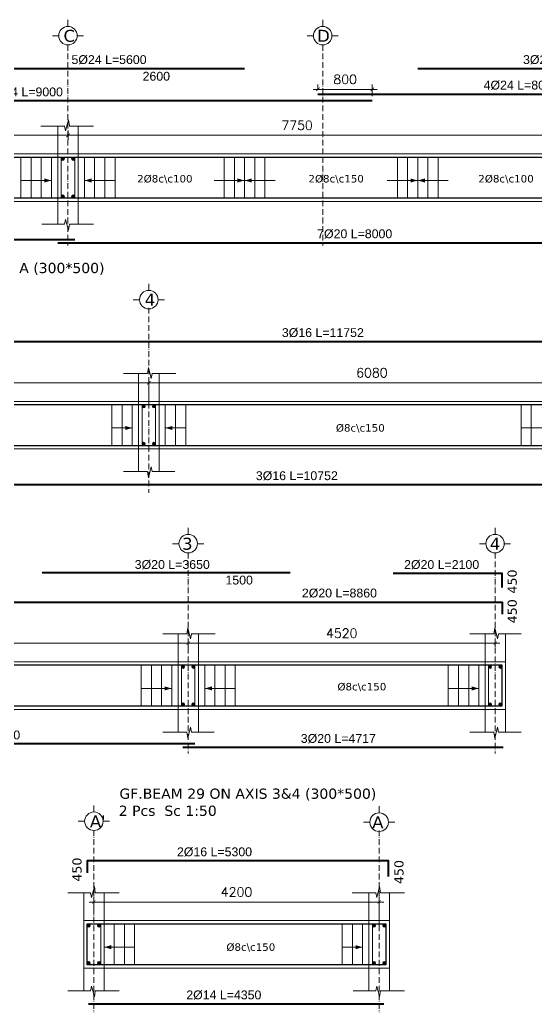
# Model space of a CAD drawing. Header units: inches. Extents: x -26151 to 62940, y -10194 to 246332.
# Drawn here: x 1931 to 2691, y 102072 to 103532 of the extents above; entities that cross this region are included whole.
import ezdxf

# ---------------------------------------------------------------- set-up
doc = ezdxf.new("R2010")
doc.units = ezdxf.units.IN
doc.header["$LTSCALE"] = 0.7
doc.header["$MEASUREMENT"] = 0
doc.linetypes.add('ACAD_ISO10W100', pattern=[18, 12, -3, 0, -3])
doc.layers.get('0').update_dxf_attribs({"lineweight": 13})
doc.layers.get('Defpoints').update_dxf_attribs({"lineweight": 5})
for name, color, linetype, lineweight in [('axis', 254, 'ACAD_ISO10W100', 9), ('BEAM FRAME', 5, 'Continuous', 18), ('COLUMN', 4, 'Continuous', 20), ('elevline', 30, 'Continuous', 20), ('FRAME 070', 5, 'Continuous', 60), ('hatch', 9, 'Continuous', 9), ('renforcment', 141, 'Continuous', 40), ('tex', 3, 'Continuous', 25), ('TEXT', 3, 'Continuous', 25), ('top rein. extension', 50, 'Continuous', 20), ('top renforcment', 7, 'Continuous', 40)]:
    doc.layers.add(name, color=color, linetype=linetype, lineweight=lineweight)
doc.styles.add('100', font='romans.shx', dxfattribs={"height": 13.5})
doc.styles.add('romanc', font='verdana.ttf', dxfattribs={"height": 250})
doc.styles.get("Standard").update_dxf_attribs({"font": 'arial.ttf', "height": 13})
doc.dimstyles.new('100', dxfattribs={"dimtxt": 13.5, "dimasz": 5, "dimexe": 7, "dimexo": 7, "dimgap": 8, "dimtad": 1, "dimdec": 0, "dimlfac": 10, "dimzin": 4, "dimdsep": 46, "dimtxsty": '100', "dimblk": 'ARCHTICK', "dimcen": 0.09, "dimdle": 7, "dimclrd": 1, "dimclre": 8, "dimclrt": 2, "dimadec": 0, "dimazin": 1, "dimtfac": 1, "dimtdec": 0, "dimtix": 1, "dimtofl": 0, "dimtmove": 0, "dimatfit": 3, "dimldrblk": 'ARCHTICK', "dimfxl": 0, "dimtolj": 1, "dimtzin": 0, "dimlwd": -1, "dimlwe": -1, "dimarcsym": 0})
doc.dimstyles.get("Standard").update_dxf_attribs({"dimtxt": 13, "dimasz": 5, "dimexe": 0.18, "dimexo": 0.0625, "dimgap": 6, "dimtad": 1, "dimdec": 0, "dimlfac": 10, "dimzin": 0, "dimdsep": 46, "dimtxsty": 'Standard', "dimblk": 'ARCHTICK', "dimcen": 0.09, "dimse1": 1, "dimse2": 1, "dimclrd": 1, "dimclre": 7, "dimclrt": 3, "dimadec": 0, "dimazin": 0, "dimtfac": 1, "dimtdec": 0, "dimtix": 1, "dimtofl": 0, "dimtmove": 0, "dimatfit": 3, "dimldrblk": 'ARCHTICK', "dimfxl": 0, "dimtolj": 1, "dimtzin": 0, "dimarcsym": 0})

# ---------------------------------------------------------------- blocks, each defined once
blk = doc.blocks.new('*D2075')
at = {"layer": 'Defpoints', "color": 0, "transparency": 16777216}
for p in [(1549.8, 103412.9, -167.8), (2449.8, 103412.9, -221.1), (2449.8, 103412.9)]:
    blk.add_point(p, dxfattribs=at)
at = {"layer": 'TEXT', "color": 3, "transparency": 16777216, "insert": (1939, 103425.9), "char_height": 13, "attachment_point": 5}
blk.add_mtext('\\A1;4%%C24 L=9000', dxfattribs=at)
blk = doc.blocks.new('_ArchTick')
at = {"color": 0, "linetype": 'ByBlock', "lineweight": 0, "const_width": 0.15}
blk.add_lwpolyline([(-0.5, -0.5), (0.5, 0.5)], dxfattribs=at)
blk = doc.blocks.new('*D2076')
at = {"color": 8, "transparency": 16777216}
for p, q in [((1091.8, 103356.3), (1091.8, 103369.3)), ((2001.8, 103355.7), (2001.8, 103369.3))]:
    blk.add_line(p, q, dxfattribs=at)
at = {"color": 1, "transparency": 16777216}
blk.add_line((2008.8, 103362.3), (1084.8, 103362.3), dxfattribs=at)
at = {"layer": 'Defpoints', "color": 0, "transparency": 16777216}
for p in [(1091.8, 103362.3), (1091.8, 103349.3), (2001.8, 103348.7)]:
    blk.add_point(p, dxfattribs=at)
at = {"color": 1, "transparency": 16777216, "xscale": 5, "yscale": 5, "zscale": 5, "rotation": 180}
blk.add_blockref('_ArchTick', (1091.8, 103362.3), dxfattribs=at)
at = {"color": 1, "transparency": 16777216, "xscale": 5, "yscale": 5, "zscale": 5}
blk.add_blockref('_ArchTick', (2001.8, 103362.3), dxfattribs=at)
at = {"color": 2, "transparency": 16777216, "insert": (1546.8, 103377), "char_height": 13.5, "attachment_point": 5, "style": '100'}
blk.add_mtext('\\A1;9100', dxfattribs=at)
blk = doc.blocks.new('*D2078')
at = {"color": 8, "transparency": 16777216}
for p, q in [((2001.8, 103355.7), (2001.8, 103369.3)), ((2776.8, 103352.6), (2776.8, 103369.3))]:
    blk.add_line(p, q, dxfattribs=at)
at = {"color": 1, "transparency": 16777216}
blk.add_line((1994.8, 103362.3), (2783.8, 103362.3), dxfattribs=at)
at = {"layer": 'Defpoints', "color": 0, "transparency": 16777216}
for p in [(2776.8, 103362.3), (2001.8, 103348.7), (2776.8, 103345.6)]:
    blk.add_point(p, dxfattribs=at)
at = {"color": 1, "transparency": 16777216, "xscale": 5, "yscale": 5, "zscale": 5, "rotation": 180}
blk.add_blockref('_ArchTick', (2001.8, 103362.3), dxfattribs=at)
at = {"color": 1, "transparency": 16777216, "xscale": 5, "yscale": 5, "zscale": 5}
blk.add_blockref('_ArchTick', (2776.8, 103362.3), dxfattribs=at)
at = {"color": 2, "transparency": 16777216, "insert": (2339.1, 103377), "char_height": 13.5, "attachment_point": 5, "style": '100'}
blk.add_mtext('\\A1;7750', dxfattribs=at)
blk = doc.blocks.new('*D2079')
at = {"layer": 'Defpoints', "color": 0, "transparency": 16777216}
for p in [(1986.8, 103204.2, -37100.9), (1986.8, 103204.2), (2786.8, 103204.2, -13870.6)]:
    blk.add_point(p, dxfattribs=at)
at = {"layer": 'TEXT', "color": 3, "transparency": 16777216, "insert": (2423.9, 103217.2), "char_height": 13, "attachment_point": 5}
blk.add_mtext('\\A1;7%%C20 L=8000', dxfattribs=at)
blk = doc.blocks.new('*D2081')
at = {"layer": 'Defpoints', "color": 0, "transparency": 16777216}
for p in [(881.8, 103209, -37100.9), (881.8, 103209), (2011.8, 103209, -13652.7)]:
    blk.add_point(p, dxfattribs=at)
at = {"layer": 'TEXT', "color": 3, "transparency": 16777216, "insert": (1513.2, 103222), "char_height": 13, "attachment_point": 5}
blk.add_mtext('\\A1;7%%C20 L=11300', dxfattribs=at)
blk = doc.blocks.new('*D2082')
at = {"layer": 'Defpoints', "color": 0, "transparency": 16777216}
for p in [(2369.8, 103422.9, -19.2), (2369.8, 103422.9), (3169.8, 103422.9, -167.8)]:
    blk.add_point(p, dxfattribs=at)
at = {"layer": 'TEXT', "color": 3, "transparency": 16777216, "insert": (2669, 103435.9), "char_height": 13, "attachment_point": 5}
blk.add_mtext('\\A1;4%%C24 L=8000', dxfattribs=at)
blk = doc.blocks.new('*D2088')
at = {"layer": 'Defpoints', "color": 0, "transparency": 16777216}
for p in [(1701.8, 103460.4, -203.1), (1701.8, 103460.4), (2261.8, 103460.4, -189.9)]:
    blk.add_point(p, dxfattribs=at)
at = {"layer": 'TEXT', "color": 3, "transparency": 16777216, "insert": (2062.2, 103473.4), "char_height": 13, "attachment_point": 5}
blk.add_mtext('\\A1;5%%C24 L=5600', dxfattribs=at)
blk = doc.blocks.new('*D2089')
at = {"layer": 'Defpoints', "color": 0, "transparency": 16777216}
for p in [(2001.8, 103458.8), (2261.8, 103458.8), (2261.8, 103436.5)]:
    blk.add_point(p, dxfattribs=at)
at = {"layer": 'TEXT', "color": 3, "transparency": 16777216, "insert": (2131.8, 103449.1), "char_height": 13, "attachment_point": 5}
blk.add_mtext('\\A1;2600', dxfattribs=at)
blk = doc.blocks.new('*D2091')
at = {"layer": 'Defpoints', "color": 0, "transparency": 16777216}
for p in [(2516.8, 103460.4, -203.1), (2516.8, 103460.4), (3026.8, 103460.4, -189.9)]:
    blk.add_point(p, dxfattribs=at)
at = {"layer": 'TEXT', "color": 3, "transparency": 16777216, "insert": (2727, 103473.4), "char_height": 13, "attachment_point": 5}
blk.add_mtext('\\A1;3%%C24 L=5100', dxfattribs=at)
blk = doc.blocks.new('*D2093')
at = {"color": 1, "transparency": 16777216}
blk.add_line((2456.8, 103429.9), (2362.8, 103429.9), dxfattribs=at)
at = {"color": 8, "transparency": 16777216}
for p, q in [((2369.8, 103429.9), (2369.8, 103436.9)), ((2449.8, 103419.9), (2449.8, 103436.9))]:
    blk.add_line(p, q, dxfattribs=at)
at = {"layer": 'Defpoints', "color": 0, "transparency": 16777216}
for p in [(2369.8, 103429.9), (2369.8, 103422.9), (2449.8, 103412.9)]:
    blk.add_point(p, dxfattribs=at)
at = {"color": 1, "transparency": 16777216, "xscale": 5, "yscale": 5, "zscale": 5, "rotation": 180}
blk.add_blockref('_ArchTick', (2369.8, 103429.9), dxfattribs=at)
at = {"color": 1, "transparency": 16777216, "xscale": 5, "yscale": 5, "zscale": 5}
blk.add_blockref('_ArchTick', (2449.8, 103429.9), dxfattribs=at)
at = {"color": 2, "transparency": 16777216, "insert": (2409.8, 103444.6), "char_height": 13.5, "attachment_point": 5, "style": '100'}
blk.add_mtext('\\A1;800', dxfattribs=at)
blk = doc.blocks.new('*D2131')
at = {"color": 8, "transparency": 16777216}
for p, q in [((2120.8, 102961.6), (2120.8, 103005.2)), ((2728.8, 102980), (2728.8, 103005.2))]:
    blk.add_line(p, q, dxfattribs=at)
at = {"color": 1, "transparency": 16777216}
blk.add_line((2113.8, 102998.2), (2735.8, 102998.2), dxfattribs=at)
at = {"layer": 'Defpoints', "color": 0, "transparency": 16777216}
for p in [(2728.8, 102998.2), (2728.8, 102973), (2120.8, 102954.6)]:
    blk.add_point(p, dxfattribs=at)
at = {"color": 1, "transparency": 16777216, "xscale": 5, "yscale": 5, "zscale": 5, "rotation": 180}
blk.add_blockref('_ArchTick', (2120.8, 102998.2), dxfattribs=at)
at = {"color": 1, "transparency": 16777216, "xscale": 5, "yscale": 5, "zscale": 5}
blk.add_blockref('_ArchTick', (2728.8, 102998.2), dxfattribs=at)
at = {"color": 2, "transparency": 16777216, "insert": (2449.2, 103013), "char_height": 13.5, "attachment_point": 5, "style": '100'}
blk.add_mtext('\\A1;6080', dxfattribs=at)
blk = doc.blocks.new('*D2132')
at = {"layer": 'Defpoints', "color": 0, "transparency": 16777216}
for p in [(1658.8, 102848.3, -13652.7), (2734, 102848.3, -37318.8), (2734, 102848.3)]:
    blk.add_point(p, dxfattribs=at)
at = {"layer": 'TEXT', "color": 3, "transparency": 16777216, "insert": (2338.7, 102861.3), "char_height": 13, "attachment_point": 5}
blk.add_mtext('\\A1;3%%C16 L=10752', dxfattribs=at)
blk = doc.blocks.new('*D2133')
at = {"layer": 'Defpoints', "color": 0, "transparency": 16777216}
for p in [(1608.8, 103058.8, 264.3), (1608.8, 103058.8), (2784, 103058.8, -440.4)]:
    blk.add_point(p, dxfattribs=at)
at = {"layer": 'TEXT', "color": 3, "transparency": 16777216, "insert": (2377, 103071.8), "char_height": 13, "attachment_point": 5}
blk.add_mtext('\\A1;3%%C16 L=11752', dxfattribs=at)
blk = doc.blocks.new('*D2134')
at = {"color": 8, "transparency": 16777216}
for p, q in [((1668.8, 102993.1), (1668.8, 103005.2)), ((2120.8, 102961.6), (2120.8, 103005.2))]:
    blk.add_line(p, q, dxfattribs=at)
at = {"color": 1, "transparency": 16777216}
blk.add_line((2127.8, 102998.2), (1661.8, 102998.2), dxfattribs=at)
at = {"layer": 'Defpoints', "color": 0, "transparency": 16777216}
for p in [(1668.8, 102998.2), (1668.8, 102986.1), (2120.8, 102954.6)]:
    blk.add_point(p, dxfattribs=at)
at = {"color": 1, "transparency": 16777216, "xscale": 5, "yscale": 5, "zscale": 5, "rotation": 180}
blk.add_blockref('_ArchTick', (1668.8, 102998.2), dxfattribs=at)
at = {"color": 1, "transparency": 16777216, "xscale": 5, "yscale": 5, "zscale": 5}
blk.add_blockref('_ArchTick', (2120.8, 102998.2), dxfattribs=at)
at = {"color": 2, "transparency": 16777216, "insert": (1894.8, 103013), "char_height": 13.5, "attachment_point": 5, "style": '100'}
blk.add_mtext('\\A1;4520', dxfattribs=at)
blk = doc.blocks.new('*D2139')
at = {"color": 8, "transparency": 16777216}
for p, q in [((2178.8, 102608.5), (2178.8, 102622.1)), ((2630.8, 102609.1), (2630.8, 102622.1))]:
    blk.add_line(p, q, dxfattribs=at)
at = {"color": 1, "transparency": 16777216}
blk.add_line((2171.8, 102615.1), (2637.8, 102615.1), dxfattribs=at)
at = {"layer": 'Defpoints', "color": 0, "transparency": 16777216}
for p in [(2630.8, 102615.1), (2178.8, 102601.5), (2630.8, 102602.1)]:
    blk.add_point(p, dxfattribs=at)
at = {"color": 1, "transparency": 16777216, "xscale": 5, "yscale": 5, "zscale": 5, "rotation": 180}
blk.add_blockref('_ArchTick', (2178.8, 102615.1), dxfattribs=at)
at = {"color": 1, "transparency": 16777216, "xscale": 5, "yscale": 5, "zscale": 5}
blk.add_blockref('_ArchTick', (2630.8, 102615.1), dxfattribs=at)
at = {"color": 2, "transparency": 16777216, "insert": (2404.8, 102629.8), "char_height": 13.5, "attachment_point": 5, "style": '100'}
blk.add_mtext('\\A1;4520', dxfattribs=at)
blk = doc.blocks.new('*D2140')
at = {"layer": 'Defpoints', "color": 0, "transparency": 16777216}
for p in [(1805.7, 102675.6, -157.8), (1805.7, 102675.6), (2691.8, 102675.6, -218.5)]:
    blk.add_point(p, dxfattribs=at)
at = {"layer": 'TEXT', "color": 3, "transparency": 16777216, "insert": (2401.4, 102688.7), "char_height": 13, "attachment_point": 5}
blk.add_mtext('\\A1;2%%C20 L=8860', dxfattribs=at)
blk = doc.blocks.new('*D2141')
at = {"color": 8, "transparency": 16777216}
for p, q in [((1538.8, 102606.2), (1538.8, 102622.1)), ((2178.8, 102608.5), (2178.8, 102622.1))]:
    blk.add_line(p, q, dxfattribs=at)
at = {"color": 1, "transparency": 16777216}
blk.add_line((2185.8, 102615.1), (1531.8, 102615.1), dxfattribs=at)
at = {"layer": 'Defpoints', "color": 0, "transparency": 16777216}
for p in [(1538.8, 102615.1), (1538.8, 102599.2), (2178.8, 102601.5)]:
    blk.add_point(p, dxfattribs=at)
at = {"color": 1, "transparency": 16777216, "xscale": 5, "yscale": 5, "zscale": 5, "rotation": 180}
blk.add_blockref('_ArchTick', (1538.8, 102615.1), dxfattribs=at)
at = {"color": 1, "transparency": 16777216, "xscale": 5, "yscale": 5, "zscale": 5}
blk.add_blockref('_ArchTick', (2178.8, 102615.1), dxfattribs=at)
at = {"color": 2, "transparency": 16777216, "insert": (1858.8, 102629.8), "char_height": 13.5, "attachment_point": 5, "style": '100'}
blk.add_mtext('\\A1;6400', dxfattribs=at)
blk = doc.blocks.new('*D2145')
at = {"layer": 'Defpoints', "color": 0, "transparency": 16777216}
for p in [(1528.8, 102466.9, -13652.7), (2188.8, 102466.9, -37100.9), (2188.8, 102466.9)]:
    blk.add_point(p, dxfattribs=at)
at = {"layer": 'TEXT', "color": 3, "transparency": 16777216, "insert": (1876.1, 102479.9), "char_height": 13, "attachment_point": 5}
blk.add_mtext('\\A1;3%%C20 L=6600', dxfattribs=at)
blk = doc.blocks.new('*D2147')
at = {"layer": 'Defpoints', "color": 0, "transparency": 16777216}
for p in [(2170.8, 102461.8, -13652.7), (2642.5, 102461.8, -37100.9), (2642.5, 102461.8)]:
    blk.add_point(p, dxfattribs=at)
at = {"layer": 'TEXT', "color": 3, "transparency": 16777216, "insert": (2399.8, 102474.8), "char_height": 13, "attachment_point": 5}
blk.add_mtext('\\A1;3%%C20 L=4717', dxfattribs=at)
blk = doc.blocks.new('*D2148')
at = {"layer": 'Defpoints', "color": 0, "transparency": 16777216}
for p in [(2480.8, 102717.6, -209.5), (2690.8, 102717.6, -218.4), (2690.8, 102717.6)]:
    blk.add_point(p, dxfattribs=at)
at = {"layer": 'TEXT', "color": 3, "transparency": 16777216, "insert": (2551.9, 102730.6), "char_height": 13, "attachment_point": 5}
blk.add_mtext('\\A1;2%%C20 L=2100', dxfattribs=at)
blk = doc.blocks.new('*D2151')
at = {"layer": 'Defpoints', "color": 0, "transparency": 16777216}
for p in [(1963.8, 102719.2, -203.1), (1963.8, 102717.7), (2328.8, 102719.2, -189.9)]:
    blk.add_point(p, dxfattribs=at)
at = {"layer": 'TEXT', "color": 3, "transparency": 16777216, "insert": (2155.3, 102730.7), "char_height": 13, "attachment_point": 5}
blk.add_mtext('\\A1;3%%C20 L=3650', dxfattribs=at)
blk = doc.blocks.new('*D2152')
at = {"layer": 'Defpoints', "color": 0, "transparency": 16777216}
for p in [(2178.8, 102717.7), (2328.8, 102717.7), (2328.8, 102695.3)]:
    blk.add_point(p, dxfattribs=at)
at = {"layer": 'TEXT', "color": 3, "transparency": 16777216, "insert": (2253.8, 102707.9), "char_height": 13, "attachment_point": 5}
blk.add_mtext('\\A1;1500', dxfattribs=at)
blk = doc.blocks.new('*D2161')
at = {"layer": 'Defpoints', "color": 0, "transparency": 16777216}
for p in [(1418.4, 102295, -440.4), (1948.4, 102295, 46.4), (1948.4, 102295)]:
    blk.add_point(p, dxfattribs=at)
at = {"layer": 'TEXT', "color": 3, "transparency": 16777216, "insert": (1649.5, 102308), "char_height": 13, "attachment_point": 5}
blk.add_mtext('\\A1;2%%C16 L=5300', dxfattribs=at)
blk = doc.blocks.new('*D2162')
at = {"color": 1, "transparency": 16777216}
blk.add_line((2466.9, 102234.4), (2032.9, 102234.4), dxfattribs=at)
at = {"color": 8, "transparency": 16777216}
for p, q in [((2039.9, 102216.2), (2039.9, 102241.4)), ((2459.9, 102197.9), (2459.9, 102241.4))]:
    blk.add_line(p, q, dxfattribs=at)
at = {"layer": 'Defpoints', "color": 0, "transparency": 16777216}
for p in [(2039.9, 102234.4), (2039.9, 102209.2), (2459.9, 102190.9)]:
    blk.add_point(p, dxfattribs=at)
at = {"color": 1, "transparency": 16777216, "xscale": 5, "yscale": 5, "zscale": 5, "rotation": 180}
blk.add_blockref('_ArchTick', (2039.9, 102234.4), dxfattribs=at)
at = {"color": 1, "transparency": 16777216, "xscale": 5, "yscale": 5, "zscale": 5}
blk.add_blockref('_ArchTick', (2459.9, 102234.4), dxfattribs=at)
at = {"color": 2, "transparency": 16777216, "insert": (2249.9, 102249.2), "char_height": 13.5, "attachment_point": 5, "style": '100'}
blk.add_mtext('\\A1;4200', dxfattribs=at)
blk = doc.blocks.new('*D2163')
at = {"layer": 'Defpoints', "color": 0, "transparency": 16777216}
for p in [(2031.9, 102084.5, -37318.8), (2031.9, 102084.5), (2466.9, 102084.5, -13870.6)]:
    blk.add_point(p, dxfattribs=at)
at = {"layer": 'TEXT', "color": 3, "transparency": 16777216, "insert": (2231.2, 102097.5), "char_height": 13, "attachment_point": 5}
blk.add_mtext('\\A1;2%%C14 L=4350', dxfattribs=at)
blk = doc.blocks.new('*D2164')
at = {"layer": 'Defpoints', "color": 0, "transparency": 16777216}
for p in [(1986.5, 102295, -440.4), (2516.5, 102295, 46.4), (2516.5, 102295)]:
    blk.add_point(p, dxfattribs=at)
at = {"layer": 'TEXT', "color": 3, "transparency": 16777216, "insert": (2217.5, 102308), "char_height": 13, "attachment_point": 5}
blk.add_mtext('\\A1;2%%C16 L=5300', dxfattribs=at)

msp = doc.modelspace()

# ---------------------------------------------------------------- hatches: boundary and pattern name
at = {"layer": 'elevline'}
for points in [[(1996.51, 103327.6, 1), (1991.76, 103327.6, 1)], [(2007, 103327.6, -1), (2011.76, 103327.6, -1)], [(1996.51, 103272.36, -1), (1991.76, 103272.36, -1)], [(2007, 103272.36, 1), (2011.76, 103272.36, 1)], [(2115.52, 102963.53, 1), (2110.76, 102963.53, 1)], [(2126, 102963.53, -1), (2130.76, 102963.53, -1)], [(2115.52, 102908.28, -1), (2110.76, 102908.28, -1)], [(2126, 102908.28, 1), (2130.76, 102908.28, 1)], [(2173.52, 102580.4, 1), (2168.76, 102580.4, 1)], [(2184, 102580.4, -1), (2188.76, 102580.4, -1)], [(2625.52, 102580.4, 1), (2620.76, 102580.4, 1)], [(2636, 102580.4, -1), (2640.76, 102580.4, -1)], [(2173.52, 102525.15, -1), (2168.76, 102525.15, -1)], [(2184, 102525.15, 1), (2188.76, 102525.15, 1)], [(2625.52, 102525.15, -1), (2620.76, 102525.15, -1)], [(2636, 102525.15, 1), (2640.76, 102525.15, 1)], [(2034.66, 102199.74, 1), (2029.9, 102199.74, 1)], [(2045.14, 102199.74, -1), (2049.9, 102199.74, -1)], [(2454.66, 102199.74, 1), (2449.9, 102199.74, 1)], [(2465.14, 102199.74, -1), (2469.9, 102199.74, -1)], [(2034.66, 102144.49, -1), (2029.9, 102144.49, -1)], [(2045.14, 102144.49, 1), (2049.9, 102144.49, 1)], [(2454.66, 102144.49, -1), (2449.9, 102144.49, -1)], [(2465.14, 102144.49, 1), (2469.9, 102144.49, 1)]]:
    msp.add_hatch(color=256, dxfattribs=at).paths.add_polyline_path(points)

# ---------------------------------------------------------------- linework, layer by layer
at = {"layer": 'axis'}
for p, q in [((2001.76, 103495.17), (2001.76, 103200.24)), ((2376.76, 103495.17), (2376.76, 103200.24)), ((2376.76, 103495.17), (2376.76, 103200.24)), ((2120.76, 103108.33, 156.28), (2120.76, 102836.17, 156.28)), ((2178.76, 102747.97, 156.28), (2178.76, 102453.04, 156.28)), ((2630.76, 102747.97, 156.28), (2630.76, 102453.04, 156.28)), ((2039.9, 102339.63, -158.69), (2039.9, 102072.38, -158.69)), ((2459.9, 102339.63, -158.69), (2459.9, 102072.38, -158.69))]:
    msp.add_line(p, q, dxfattribs=at)
at = {"layer": 'BEAM FRAME'}
for points, elevation in [([(3816.76, 103264.98), (881.76, 103264.98), (881.76, 103334.98), (3816.76, 103334.98)], 217.91), ([(1653.76, 102900.91), (2743.76, 102900.91), (2743.76, 102970.91), (1653.76, 102970.91)], 374.18), ([(881.76, 102517.77), (2645.76, 102517.77), (2645.76, 102587.77), (881.76, 102587.77)], 374.18), ([(2474.9, 102137.11), (2024.9, 102137.11), (2024.9, 102207.11), (2474.9, 102207.11)], 59.22)]:
    msp.add_lwpolyline(points, close=True, dxfattribs=dict(at, elevation=elevation))
at = {"layer": 'COLUMN', "lineweight": 20}
for p, q in [((1986.76, 103375.91, 217.91), (1986.76, 103334.98, 217.91)), ((2016.76, 103375.91, 217.91), (2016.76, 103334.98, 217.91)), ((1986.76, 103231.55, 217.91), (1986.76, 103264.98, 217.91)), ((2016.76, 103231.55, 217.91), (2016.76, 103264.98, 217.91)), ((2105.76, 103011.83, 374.18), (2105.76, 102970.91, 374.18)), ((2135.76, 103011.83, 374.18), (2135.76, 102970.91, 374.18)), ((2105.76, 102867.48, 374.18), (2105.76, 102900.91, 374.18)), ((2135.76, 102867.48, 374.18), (2135.76, 102900.91, 374.18)), ((2163.76, 102628.7, 374.18), (2163.76, 102587.77, 374.18)), ((2193.76, 102628.7, 374.18), (2193.76, 102587.77, 374.18)), ((2615.76, 102628.7, 374.18), (2615.76, 102587.77, 374.18)), ((2645.76, 102628.7, 374.18), (2645.76, 102587.77, 374.18)), ((2163.76, 102484.35, 374.18), (2163.76, 102517.77, 374.18)), ((2193.76, 102484.35, 374.18), (2193.76, 102517.77, 374.18)), ((2615.76, 102484.35, 374.18), (2615.76, 102517.77, 374.18)), ((2645.76, 102484.35, 374.18), (2645.76, 102517.77, 374.18)), ((2024.9, 102248.04, 59.22), (2024.9, 102207.11, 59.22)), ((2054.9, 102248.04, 59.22), (2054.9, 102207.11, 59.22)), ((2444.9, 102248.04, 59.22), (2444.9, 102207.11, 59.22)), ((2474.9, 102248.04, 59.22), (2474.9, 102207.11, 59.22)), ((2024.9, 102103.69, 59.22), (2024.9, 102137.11, 59.22)), ((2054.9, 102103.69, 59.22), (2054.9, 102137.11, 59.22)), ((2444.9, 102103.69, 59.22), (2444.9, 102137.11, 59.22)), ((2474.9, 102103.69, 59.22), (2474.9, 102137.11, 59.22))]:
    msp.add_line(p, q, dxfattribs=at)
at = {"layer": 'elevline'}
for p, q in [((1932.49, 103269.98), (1932.49, 103329.98)), ((1947.49, 103269.98), (1947.49, 103329.98)), ((1962.49, 103269.98), (1962.49, 103329.98)), ((1977.45, 103269.98), (1977.45, 103329.98)), ((2026.07, 103269.98), (2026.07, 103329.98)), ((2041.03, 103269.98), (2041.03, 103329.98)), ((2056.03, 103269.98), (2056.03, 103329.98)), ((2071.03, 103269.98), (2071.03, 103329.98)), ((2231.8, 103269.98), (2231.8, 103329.98)), ((2246.8, 103269.98), (2246.8, 103329.98)), ((2261.76, 103269.98), (2261.76, 103329.98)), ((2276.72, 103269.98), (2276.72, 103329.98)), ((2291.72, 103269.98), (2291.72, 103329.98)), ((2486.8, 103269.98), (2486.8, 103329.98)), ((2501.8, 103269.98), (2501.8, 103329.98)), ((2516.76, 103269.98), (2516.76, 103329.98)), ((2531.72, 103269.98), (2531.72, 103329.98)), ((2546.72, 103269.98), (2546.72, 103329.98)), ((2066.49, 102905.91, 156.28), (2066.49, 102965.91, 156.28)), ((2081.49, 102905.91, 156.28), (2081.49, 102965.91, 156.28)), ((2096.45, 102905.91, 156.28), (2096.45, 102965.91, 156.28)), ((2145.07, 102905.91, 156.28), (2145.07, 102965.91, 156.28)), ((2160.03, 102905.91, 156.28), (2160.03, 102965.91, 156.28)), ((2175.03, 102905.91, 156.28), (2175.03, 102965.91, 156.28)), ((2668.76, 102905.91, 156.28), (2668.76, 102965.91, 156.28)), ((2683.76, 102905.91, 156.28), (2683.76, 102965.91, 156.28)), ((2109.49, 102522.77, 156.28), (2109.49, 102582.77, 156.28)), ((2124.49, 102522.77, 156.28), (2124.49, 102582.77, 156.28)), ((2139.49, 102522.77, 156.28), (2139.49, 102582.77, 156.28)), ((2154.45, 102522.77, 156.28), (2154.45, 102582.77, 156.28)), ((2203.07, 102522.77, 156.28), (2203.07, 102582.77, 156.28)), ((2218.03, 102522.77, 156.28), (2218.03, 102582.77, 156.28)), ((2233.03, 102522.77, 156.28), (2233.03, 102582.77, 156.28)), ((2248.03, 102522.77, 156.28), (2248.03, 102582.77, 156.28)), ((2561.69, 102522.77, 156.28), (2561.69, 102582.77, 156.28)), ((2576.69, 102522.77, 156.28), (2576.69, 102582.77, 156.28)), ((2591.69, 102522.77, 156.28), (2591.69, 102582.77, 156.28)), ((2606.65, 102522.77, 156.28), (2606.65, 102582.77, 156.28)), ((2620.72, 102522.77, 156.28), (2620.72, 102582.77, 156.28)), ((2069.9, 102142.11, -158.69), (2069.9, 102202.11, -158.69)), ((2084.9, 102142.11, -158.69), (2084.9, 102202.11, -158.69)), ((2099.9, 102142.11, -158.69), (2099.9, 102202.11, -158.69)), ((2405.63, 102142.11, -158.69), (2405.63, 102202.11, -158.69)), ((2420.63, 102142.11, -158.69), (2420.63, 102202.11, -158.69)), ((2435.59, 102142.11, -158.69), (2435.59, 102202.11, -158.69))]:
    msp.add_line(p, q, dxfattribs=at)
for centre in [(1994.14, 103327.6), (2009.38, 103327.6), (1994.14, 103272.36), (2009.38, 103272.36), (2113.14, 102963.53, 156.28), (2128.38, 102963.53, 156.28), (2113.14, 102908.28, 156.28), (2128.38, 102908.28, 156.28), (2171.14, 102580.4, 156.28), (2186.38, 102580.4, 156.28), (2623.14, 102580.4, 156.28), (2638.38, 102580.4, 156.28), (2171.14, 102525.15, 156.28), (2186.38, 102525.15, 156.28), (2623.14, 102525.15, 156.28), (2638.38, 102525.15, 156.28), (2032.28, 102199.74, -158.69), (2047.52, 102199.74, -158.69), (2452.28, 102199.74, -158.69), (2467.52, 102199.74, -158.69), (2032.28, 102144.49, -158.69), (2047.52, 102144.49, -158.69), (2452.28, 102144.49, -158.69), (2467.52, 102144.49, -158.69)]:
    msp.add_circle(centre, 2.38, dxfattribs=at)
at = {"layer": 'FRAME 070', "lineweight": 20}
for p, q in [((2002.44, 103384.91, 217.91), (1998.26, 103368.83, 217.91)), ((2003.79, 103375.91, 217.91), (2002.44, 103384.91, 217.91)), ((1997.23, 103375.91, 217.91), (1961.87, 103375.91, 217.91)), ((1998.26, 103368.83, 217.91), (1996.75, 103375.91, 217.91)), ((2039.15, 103375.91, 217.91), (2003.79, 103375.91, 217.91)), ((1998.26, 103238.63, 217.91), (1996.75, 103231.55, 217.91)), ((2002.44, 103222.55, 217.91), (1998.26, 103238.63, 217.91)), ((1996.75, 103231.55, 217.91), (1963.36, 103231.55, 217.91)), ((2003.79, 103231.55, 217.91), (2002.44, 103222.55, 217.91)), ((2039.15, 103231.55, 217.91), (2003.79, 103231.55, 217.91)), ((2118.73, 103011.83, 374.18), (2120.08, 103020.83, 374.18)), ((2120.08, 103020.83, 374.18), (2124.26, 103004.76, 374.18)), ((2083.37, 103011.83, 374.18), (2118.73, 103011.83, 374.18)), ((2124.26, 103004.76, 374.18), (2125.77, 103011.83, 374.18)), ((2125.29, 103011.83, 374.18), (2160.65, 103011.83, 374.18)), ((2120.08, 102858.48, 374.18), (2124.26, 102874.55, 374.18)), ((2124.26, 102874.55, 374.18), (2125.77, 102867.48, 374.18)), ((2083.37, 102867.48, 374.18), (2118.73, 102867.48, 374.18)), ((2118.73, 102867.48, 374.18), (2120.08, 102858.48, 374.18)), ((2125.77, 102867.48, 374.18), (2159.16, 102867.48, 374.18)), ((2176.73, 102628.7, 374.18), (2178.08, 102637.7, 374.18)), ((2178.08, 102637.7, 374.18), (2182.26, 102621.63, 374.18)), ((2628.73, 102628.7, 374.18), (2630.08, 102637.7, 374.18)), ((2630.08, 102637.7, 374.18), (2634.26, 102621.63, 374.18)), ((2141.37, 102628.7, 374.18), (2176.73, 102628.7, 374.18)), ((2182.26, 102621.63, 374.18), (2183.77, 102628.7, 374.18)), ((2183.29, 102628.7, 374.18), (2218.65, 102628.7, 374.18)), ((2593.37, 102628.7, 374.18), (2628.73, 102628.7, 374.18)), ((2634.26, 102621.63, 374.18), (2635.77, 102628.7, 374.18)), ((2635.77, 102628.7, 374.18), (2669.16, 102628.7, 374.18)), ((2178.08, 102475.35, 374.18), (2182.26, 102491.42, 374.18)), ((2182.26, 102491.42, 374.18), (2183.77, 102484.35, 374.18)), ((2630.08, 102475.35, 374.18), (2634.26, 102491.42, 374.18)), ((2634.26, 102491.42, 374.18), (2635.77, 102484.35, 374.18)), ((2141.37, 102484.35, 374.18), (2176.73, 102484.35, 374.18)), ((2176.73, 102484.35, 374.18), (2178.08, 102475.35, 374.18)), ((2183.77, 102484.35, 374.18), (2217.16, 102484.35, 374.18)), ((2593.37, 102484.35, 374.18), (2628.73, 102484.35, 374.18)), ((2628.73, 102484.35, 374.18), (2630.08, 102475.35, 374.18)), ((2635.77, 102484.35, 374.18), (2669.16, 102484.35, 374.18)), ((2040.58, 102257.04, 59.22), (2036.4, 102240.97, 59.22)), ((2041.93, 102248.04, 59.22), (2040.58, 102257.04, 59.22)), ((2460.58, 102257.04, 59.22), (2456.4, 102240.97, 59.22)), ((2461.93, 102248.04, 59.22), (2460.58, 102257.04, 59.22)), ((2034.89, 102248.04, 59.22), (2001.5, 102248.04, 59.22)), ((2036.4, 102240.97, 59.22), (2034.89, 102248.04, 59.22)), ((2077.29, 102248.04, 59.22), (2041.93, 102248.04, 59.22)), ((2455.37, 102248.04, 59.22), (2420.01, 102248.04, 59.22)), ((2456.4, 102240.97, 59.22), (2454.89, 102248.04, 59.22)), ((2497.29, 102248.04, 59.22), (2461.93, 102248.04, 59.22)), ((2034.89, 102103.69, 59.22), (2001.5, 102103.69, 59.22)), ((2036.4, 102110.76, 59.22), (2034.89, 102103.69, 59.22)), ((2040.58, 102094.69, 59.22), (2036.4, 102110.76, 59.22)), ((2041.93, 102103.69, 59.22), (2040.58, 102094.69, 59.22)), ((2077.29, 102103.69, 59.22), (2041.93, 102103.69, 59.22)), ((2454.89, 102103.69, 59.22), (2421.5, 102103.69, 59.22)), ((2456.4, 102110.76, 59.22), (2454.89, 102103.69, 59.22)), ((2460.58, 102094.69, 59.22), (2456.4, 102110.76, 59.22)), ((2461.93, 102103.69, 59.22), (2460.58, 102094.69, 59.22)), ((2497.29, 102103.69, 59.22), (2461.93, 102103.69, 59.22))]:
    msp.add_line(p, q, dxfattribs=at)
at = {"layer": 'FRAME 070', "lineweight": 15}
msp.add_lwpolyline([(2016.76, 103264.98), (1986.76, 103264.98), (1986.76, 103334.98), (2016.76, 103334.98)], close=True, dxfattribs=at)
for points, elevation in [([(2105.76, 102900.91), (2135.76, 102900.91), (2135.76, 102970.91), (2105.76, 102970.91)], 156.28), ([(2163.76, 102517.77), (2193.76, 102517.77), (2193.76, 102587.77), (2163.76, 102587.77)], 156.28), ([(2615.76, 102517.77), (2645.76, 102517.77), (2645.76, 102587.77), (2615.76, 102587.77)], 156.28), ([(2054.9, 102137.11), (2024.9, 102137.11), (2024.9, 102207.11), (2054.9, 102207.11)], -158.69), ([(2474.9, 102137.11), (2444.9, 102137.11), (2444.9, 102207.11), (2474.9, 102207.11)], -158.69)]:
    msp.add_lwpolyline(points, close=True, dxfattribs=dict(at, elevation=elevation))
at = {"layer": 'hatch'}
for p, q in [((2001.76, 103532.15), (2001.76, 103522.41)), ((2376.76, 103532.15), (2376.76, 103522.41)), ((1978.83, 103508.67), (1988.57, 103508.67)), ((2024.68, 103508.67), (2014.95, 103508.67)), ((2353.83, 103508.67), (2363.57, 103508.67)), ((2399.68, 103508.67), (2389.95, 103508.67)), ((2120.76, 103143.95, 156.28), (2120.76, 103134.21, 156.28)), ((2097.84, 103120.47, 156.28), (2107.57, 103120.47, 156.28)), ((2143.68, 103120.47, 156.28), (2133.95, 103120.47, 156.28)), ((2178.76, 102784.94, 156.28), (2178.76, 102775.21, 156.28)), ((2630.56, 102784.94, 156.28), (2630.56, 102775.21, 156.28)), ((2155.84, 102761.46, 156.28), (2165.57, 102761.46, 156.28)), ((2201.68, 102761.46, 156.28), (2191.95, 102761.46, 156.28)), ((2607.64, 102761.46, 156.28), (2617.37, 102761.46, 156.28)), ((2653.48, 102761.46, 156.28), (2643.75, 102761.46, 156.28)), ((2039.9, 102376.61, -158.69), (2039.9, 102366.87, -158.69)), ((2459.9, 102375.25, -158.69), (2459.9, 102365.51, -158.69)), ((2016.97, 102353.13, -158.69), (2026.71, 102353.13, -158.69)), ((2062.82, 102353.13, -158.69), (2053.09, 102353.13, -158.69)), ((2436.97, 102351.77, -158.69), (2446.71, 102351.77, -158.69)), ((2482.82, 102351.77, -158.69), (2473.09, 102351.77, -158.69))]:
    msp.add_line(p, q, dxfattribs=at)
for centre in [(2001.76, 103508.79), (2376.76, 103508.79), (2120.76, 103120.59, 156.28), (2178.76, 102761.59, 156.28), (2630.56, 102761.59, 156.28), (2039.9, 102353.25, -158.69), (2459.9, 102351.89, -158.69)]:
    msp.add_circle(centre, 13.62, dxfattribs=at)
at = {"layer": 'renforcment', "lineweight": -2}
for points, elevation in [([(3811.76, 103269.98), (886.76, 103269.98), (886.76, 103329.98), (3811.76, 103329.98)], 217.91), ([(1658.76, 102905.91), (2738.76, 102905.91), (2738.76, 102965.91), (1658.76, 102965.91)], 374.18), ([(886.76, 102522.77), (2640.76, 102522.77), (2640.76, 102582.77), (886.76, 102582.77)], 374.18), ([(2469.9, 102142.11), (2029.9, 102142.11), (2029.9, 102202.11), (2469.9, 102202.11)], 59.22)]:
    msp.add_lwpolyline(points, close=True, dxfattribs=dict(at, elevation=elevation))
at = {"layer": 'top rein. extension'}
for p, q in [((1977.45, 103295.82), (1932.49, 103295.82)), ((2026.07, 103295.82), (2071.03, 103295.82)), ((2261.76, 103295.82), (2216.8, 103295.82)), ((2261.76, 103295.82), (2306.72, 103295.82)), ((2516.76, 103295.82), (2471.8, 103295.82)), ((2516.76, 103295.82), (2561.72, 103295.82)), ((2096.45, 102931.74, 156.28), (2066.49, 102931.74, 156.28)), ((2145.07, 102931.74, 156.28), (2175.03, 102931.74, 156.28)), ((2713.72, 102931.74, 156.28), (2668.76, 102931.74, 156.28)), ((2154.45, 102548.61, 156.28), (2109.49, 102548.61, 156.28)), ((2203.07, 102548.61, 156.28), (2248.03, 102548.61, 156.28)), ((2606.65, 102548.61, 156.28), (2561.69, 102548.61, 156.28)), ((2054.94, 102167.95, -158.69), (2099.9, 102167.95, -158.69)), ((2435.59, 102167.95, -158.69), (2405.63, 102167.95, -158.69))]:
    msp.add_line(p, q, dxfattribs=at)
for points in [[(1966.97, 103298.82), (1977.1, 103295.82), (1966.97, 103292.82)], [(2036.54, 103298.82), (2026.42, 103295.82), (2036.54, 103292.82)], [(2251.28, 103298.82), (2261.41, 103295.82), (2251.28, 103292.82)], [(2272.23, 103298.82), (2262.11, 103295.82), (2272.23, 103292.82)], [(2506.28, 103298.82), (2516.41, 103295.82), (2506.28, 103292.82)], [(2527.23, 103298.82), (2517.11, 103295.82), (2527.23, 103292.82)], [(2085.97, 102934.74, 156.28), (2096.1, 102931.74, 156.28), (2085.97, 102928.74, 156.28)], [(2155.55, 102934.74, 156.28), (2145.42, 102931.74, 156.28), (2155.55, 102928.74, 156.28)], [(2143.97, 102551.61, 156.28), (2154.1, 102548.61, 156.28), (2143.97, 102545.61, 156.28)], [(2213.55, 102551.61, 156.28), (2203.42, 102548.61, 156.28), (2213.55, 102545.61, 156.28)], [(2596.17, 102551.61, 156.28), (2606.3, 102548.61, 156.28), (2596.17, 102545.61, 156.28)], [(2065.41, 102170.95, -158.69), (2055.29, 102167.95, -158.69), (2065.41, 102164.95, -158.69)], [(2425.11, 102170.95, -158.69), (2435.24, 102167.95, -158.69), (2425.11, 102164.95, -158.69)]]:
    msp.add_solid(points, dxfattribs=at)
at = {"layer": 'top renforcment'}
for p, q in [((881.76, 103208.99), (2011.76, 103208.99)), ((1986.76, 103204.24), (2786.76, 103204.24, -217.91)), ((2733.96, 102848.25, -61.63), (1658.76, 102848.25, 156.28)), ((2188.76, 102466.9, 156.28), (1528.76, 102466.9, 156.28)), ((2642.46, 102461.78, 156.28), (2170.76, 102461.78, 156.28)), ((2031.9, 102084.46, -376.59), (2466.9, 102084.46, -376.59))]:
    msp.add_line(p, q, dxfattribs=at)
for points in [[(1701.76, 103460.41), (2261.76, 103460.41)], [(2516.76, 103460.41), (3026.76, 103460.41)], [(2449.8, 103412.85), (1549.79, 103412.85)], [(2369.8, 103422.85), (3169.83, 103422.85)]]:
    msp.add_lwpolyline(points, dxfattribs=at)
at = {"layer": 'top renforcment', "lineweight": 15}
msp.add_lwpolyline([(2011.76, 103269.98), (1991.76, 103269.98), (1991.76, 103329.98), (2011.76, 103329.98)], close=True, dxfattribs=at)
at = {"layer": 'top renforcment'}
for points, elevation in [([(1655.06, 103035.51), (1655.06, 103058.78), (2738.76, 103058.78), (2738.76, 103040.89)], 156.28), ([(1963.76, 102719.22), (2328.76, 102719.22)], 156.28), ([(2640.76, 102697.28), (2640.76, 102717.56), (2480.76, 102717.56)], 156.28), ([(1805.73, 102675.65), (2640.76, 102675.65), (2640.76, 102657.76)], 156.28), ([(2473.6, 102271.71), (2473.6, 102294.99), (2029.9, 102294.99), (2029.9, 102277.1)], -158.69)]:
    msp.add_lwpolyline(points, dxfattribs=dict(at, elevation=elevation))
at = {"layer": 'top renforcment', "lineweight": 15}
for points, elevation in [([(2110.76, 102905.91), (2130.76, 102905.91), (2130.76, 102965.91), (2110.76, 102965.91)], 156.28), ([(2168.76, 102522.77), (2188.76, 102522.77), (2188.76, 102582.77), (2168.76, 102582.77)], 156.28), ([(2620.76, 102522.77), (2640.76, 102522.77), (2640.76, 102582.77), (2620.76, 102582.77)], 156.28), ([(2049.9, 102142.11), (2029.9, 102142.11), (2029.9, 102202.11), (2049.9, 102202.11)], -158.69), ([(2469.9, 102142.11), (2449.9, 102142.11), (2449.9, 102202.11), (2469.9, 102202.11)], -158.69)]:
    msp.add_lwpolyline(points, close=True, dxfattribs=dict(at, elevation=elevation))

# ---------------------------------------------------------------- texts
at = {"layer": 'tex', "style": 'romanc'}
for s, p in [('2%%C8c\\c100', (2103.61, 103292.91, -33436.19)), ('2%%C8c\\c150', (2355.75, 103292.91, -33436.19)), ('2%%C8c\\c100', (2605.9, 103292.91, -33436.19)), ('%%C8c\\c150', (2396.2, 102926.37, -33279.91)), ('%%C8c\\c150', (2398.48, 102545.7, -33279.91)), ('%%C8c\\c150', (2234.99, 102162.58, -33594.87))]:
    msp.add_text(s, height=11, dxfattribs=at).set_placement(p)
at = {"layer": 'TEXT', "style": 'romanc'}
for s, height, p in [('C', 17.6, (1995.16, 103499.87)), ('D', 17.6, (2368.64, 103499.87)), ('GF.BEAM 23 ON AXIS A (300*500)', 15, (1705.52, 103159.61, 156.28)), ('4', 17.6, (2114.84, 103111.67, 156.28)), ('3', 17.6, (2169.82, 102752.67, 156.28)), ('4', 17.6, (2622.96, 102752.66, 156.28)), ('GF.BEAM 29 ON AXIS 3&4 (300*500)', 15, (2077.52, 102386.27, -158.69)), ('2 Pcs  Sc 1:50 ', 15, (2076.5, 102361.17, -158.69)), ("A'", 17.6, (2034.06, 102344.33, -158.69)), ('A', 17.6, (2449.72, 102342.97, -158.69))]:
    msp.add_text(s, height=height, dxfattribs=at).set_placement(p)
for p in [(2662.44, 102688.23, -73018.77), (2662.44, 102644.47, -73018.77), (2021.72, 102264.39, -73551.64), (2495.68, 102260.84, -73115.83)]:
    msp.add_text('450', height=13.5, rotation=90, dxfattribs=at).set_placement(p)

# ---------------------------------------------------------------- dimensions: what is measured, and where the dimension line sits
dim = msp.add_linear_dim(base=(2369.8, 103429.85), p1=(2449.8, 103412.85), p2=(2369.8, 103422.85), dimstyle='100')
dim.commit()
dim.dimension.update_dxf_attribs({"geometry": '*D2093', "text_midpoint": (2409.8, 103444.6)})
for base, p1, p2, picture, middle in [((1091.76, 103362.28), (2001.76, 103348.69), (1091.76, 103349.28), '*D2076', (1546.76, 103362.28)), ((1668.76, 102998.2, 156.28), (2120.76, 102954.64, 156.28), (1668.76, 102986.12, 156.28), '*D2134', (1894.76, 102998.2, 156.28)), ((1538.76, 102615.07, 156.28), (2178.76, 102601.48, 156.28), (1538.76, 102599.16, 156.28), '*D2141', (1858.76, 102615.07, 156.28)), ((2039.9, 102234.41, -158.69), (2459.9, 102190.85, -158.69), (2039.9, 102209.21, -158.69), '*D2162', (2249.9, 102234.41, -158.69))]:
    dim = msp.add_linear_dim(base=base, p1=p1, p2=p2, angle=180, dimstyle='100')
    dim.commit()
    dim.dimension.update_dxf_attribs({"geometry": picture, "text_midpoint": middle, "dimtype": 160})
for base, p1, p2, picture, middle in [((2776.76, 103362.28), (2001.76, 103348.69), (2776.76, 103345.57), '*D2078', (2339.1, 103362.28)), ((2728.76, 102998.2, 156.28), (2120.76, 102954.64, 156.28), (2728.76, 102973, 156.28), '*D2131', (2449.16, 102998.2, 156.28)), ((2630.76, 102615.07, 156.28), (2178.76, 102601.48, 156.28), (2630.76, 102602.08, 156.28), '*D2139', (2404.76, 102615.07, 156.28))]:
    dim = msp.add_linear_dim(base=base, p1=p1, p2=p2, dimstyle='100')
    dim.commit()
    dim.dimension.update_dxf_attribs({"geometry": picture, "text_midpoint": middle, "dimtype": 160})
at = {"layer": 'TEXT'}
for base, p1, p2, angle, text, picture, middle in [((1701.76, 103460.41), (2261.76, 103460.41, -189.88), (1701.76, 103460.41, -203.15), 180, '5%%C24 L=<>', '*D2088', (2062.18, 103460.41)), ((2516.76, 103460.41), (3026.76, 103460.41, -189.88), (2516.76, 103460.41, -203.15), 180, '3%%C24 L=<>', '*D2091', (2727.03, 103460.41)), ((2369.8, 103422.85), (3169.83, 103422.85, -167.76), (2369.8, 103422.85, -19.16), 180, '4%%C24 L=<>', '*D2082', (2668.96, 103422.85)), ((2449.8, 103412.85), (1549.79, 103412.85, -167.76), (2449.8, 103412.85, -221.06), 0, '4%%C24 L=<>', '*D2075', (1939.05, 103412.85)), ((881.76, 103208.99, 12366.96), (2011.76, 103208.99, -1285.72), (881.76, 103208.99, -24733.92), 180, '7%%C20 L=<>', '*D2081', (1513.16, 103208.99, 12366.96)), ((1986.76, 103204.24, 12366.96), (2786.76, 103204.24, -1503.63), (1986.76, 103204.24, -24733.92), 180, '7%%C20 L=<>', '*D2079', (2423.9, 103204.24, 12366.96)), ((1608.76, 103058.78, 156.28), (2783.96, 103058.78, -284.09), (1608.76, 103058.78, 420.57), 180, '3%%C16 L=<>', '*D2133', (2376.96, 103058.78, 156.28)), ((2733.96, 102848.25, 12523.24), (1658.76, 102848.25, -1129.44), (2733.96, 102848.25, -24795.55), 0, '3%%C16 L=<>', '*D2132', (2338.7, 102848.25, 12523.24)), ((1963.76, 102717.67, 156.28), (2328.76, 102719.22, -33.6), (1963.76, 102719.22, -46.87), 180, '3%%C20 L=<>', '*D2151', (2155.25, 102717.67, 156.28)), ((2690.76, 102717.56, 156.28), (2480.76, 102717.56, -53.26), (2690.76, 102717.56, -62.11), 0, '2%%C20 L=<>', '*D2148', (2551.86, 102717.56, 156.28)), ((1805.73, 102675.65, 156.28), (2691.76, 102675.65, -62.26), (1805.73, 102675.65, -1.5), 180, '2%%C20 L=<>', '*D2140', (2401.36, 102675.65, 156.28)), ((2188.76, 102466.9, 12523.24), (1528.76, 102466.9, -1129.44), (2188.76, 102466.9, -24577.64), 0, '3%%C20 L=<>', '*D2145', (1876.15, 102466.9, 12523.24)), ((2642.46, 102461.78, 12523.24), (2170.76, 102461.78, -1129.44), (2642.46, 102461.78, -24577.64), 0, '3%%C20 L=<>', '*D2147', (2399.81, 102461.78, 12523.24)), ((1948.44, 102294.99, -158.69), (1418.44, 102294.99, -599.05), (1948.44, 102294.99, -112.3), 0, '2%%C16 L=<>', '*D2161', (1649.45, 102294.99, -158.69)), ((2516.5, 102294.99, -158.69), (1986.5, 102294.99, -599.05), (2516.5, 102294.99, -112.3), 0, '2%%C16 L=<>', '*D2164', (2217.51, 102294.99, -158.69)), ((2031.9, 102084.46, 12208.27), (2466.9, 102084.46, -1662.31), (2031.9, 102084.46, -25110.52), 180, '2%%C14 L=<>', '*D2163', (2231.15, 102084.46, 12208.27))]:
    dim = msp.add_linear_dim(base=base, p1=p1, p2=p2, angle=angle, text=text, dimstyle='Standard', override={"dimsd1": 1, "dimsd2": 1, "dimfxl": 0.1, "dimfxlon": 1}, dxfattribs=at)
    dim.commit()
    dim.dimension.update_dxf_attribs({"geometry": picture, "text_midpoint": middle, "dimtype": 161})
for base, p1, p2, picture, middle in [((2261.76, 103436.45), (2001.76, 103458.85), (2261.76, 103458.85), '*D2089', (2131.76, 103449.09)), ((2328.76, 102695.26, 156.28), (2178.76, 102717.66, 156.28), (2328.76, 102717.66, 156.28), '*D2152', (2253.76, 102707.9, 156.28))]:
    dim = msp.add_linear_dim(base=base, p1=p1, p2=p2, dimstyle='Standard', override={"dimsd1": 1, "dimsd2": 1, "dimfxl": 0.1, "dimfxlon": 1}, dxfattribs=at)
    dim.commit()
    dim.dimension.update_dxf_attribs({"geometry": picture, "text_midpoint": middle})

doc.saveas('drawing.dxf')
